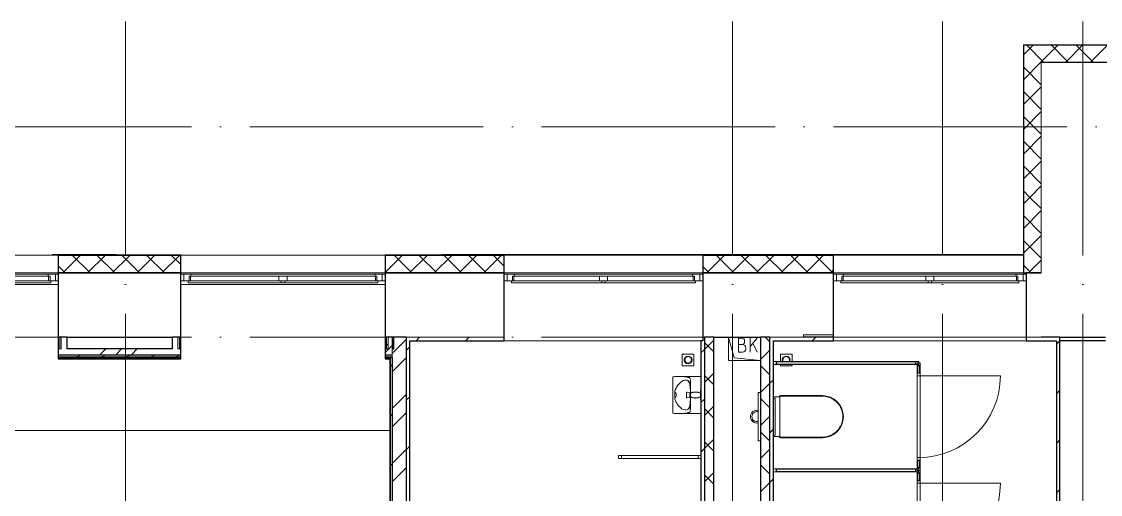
# Model space of a CAD drawing. Header units: millimetres. Extents: x -421858 to 614926, y -468665 to 141641.
# Drawn here: x 111587 to 120828, y -5183 to -1137 of the extents above; entities that cross this region are included whole.
import ezdxf

# ---------------------------------------------------------------- set-up
doc = ezdxf.new("R2010")
doc.units = ezdxf.units.MM
doc.linetypes.add('ADSK_Линия сетки', pattern=[25, 20, -2.5, 0, -2.5])
for name, color, linetype, lineweight in [('_ Окна', 7, 'Continuous', 9), ('Витраж', 7, 'Continuous', 9), ('Двери', 252, 'Continuous', 9), ('Ограждение', 252, 'Continuous', 9), ('Окна', 252, 'Continuous', 9), ('Оси', 252, 'Continuous', 9), ('Перекрытие', 252, 'Continuous', 18), ('Сантехника', 252, 'Continuous', 9), ('Стены внутренние', 7, 'Continuous', 18), ('Стены наружные', 7, 'Continuous', 18), ('Стены разрез', 252, 'Continuous', 30), ('Стены штриховка', 252, 'Continuous', 9)]:
    doc.layers.add(name, color=color, linetype=linetype, lineweight=lineweight)

# ---------------------------------------------------------------- blocks, each defined once
blk = doc.blocks.new('2 этаж')
at = {"color": 251, "lineweight": 18, "true_color": 0x636466}
for p, q in [((117641, -3837.3), (117689.1, -4014.4)), ((117641, -4037.3), (117641, -3837.3)), ((117756.3, -3845.9), (117726.3, -3845.9)), ((117726.3, -3845.9), (117726.3, -3965.9)), ((117779.6, -3879.2), (117779.6, -3869.2)), ((117886.3, -3845.9), (117826.3, -3917.4)), ((117826.3, -3965.9), (117826.3, -3845.9)), ((117759.6, -3899.2), (117726.3, -3899.2)), ((117726.3, -3965.9), (117762.9, -3965.9)), ((117789.6, -3939.2), (117789.6, -3929.2)), ((117886.3, -3965.9), (117850.3, -3888.8)), ((117916, -4037.3), (117641, -4037.3)), ((117689.1, -4014.4), (117916, -4037.3))]:
    blk.add_line(p, q, dxfattribs=at)
for centre, radius, start, end in [((117756.3, -3869.2), 23.3, 0, 90), ((117759.6, -3879.2), 20, 270, 0), ((117759.6, -3929.2), 30, 0, 90), ((117762.9, -3939.2), 26.7, 270, 0)]:
    blk.add_arc(centre, radius, start, end, dxfattribs=at)
at = {"layer": '_ Окна', "color": 251, "lineweight": 18, "true_color": 0x636466}
for p, q in [((111816.6, -3297.3), (111812, -3314.3)), ((111876, -3297.3), (111816.6, -3297.3)), ((111818, -3314.3), (111830, -3314.3)), ((111830, -3314.3), (111830, -3355.3)), ((111876, -3355.3), (111876, -3297.3)), ((113035.5, -3297.3), (112976, -3297.3)), ((112976, -3297.3), (112976, -3355.3)), ((113022, -3355.3), (113022, -3314.3)), ((113022, -3314.3), (113034, -3314.3)), ((113040, -3314.3), (113035.5, -3297.3)), ((114616.6, -3297.3), (114612, -3314.3)), ((114676, -3297.3), (114616.6, -3297.3)), ((114618, -3314.3), (114630, -3314.3)), ((114630, -3314.3), (114630, -3355.3)), ((114676, -3355.3), (114676, -3297.3)), ((115805.5, -3297.3), (115746, -3297.3)), ((115746, -3297.3), (115746, -3355.3)), ((115792, -3355.3), (115792, -3314.3)), ((115792, -3314.3), (115804, -3314.3)), ((115810, -3314.3), (115805.5, -3297.3)), ((117336.6, -3297.3), (117332, -3314.3)), ((117396, -3297.3), (117336.6, -3297.3)), ((117338, -3314.3), (117350, -3314.3)), ((117350, -3314.3), (117350, -3355.3)), ((117396, -3355.3), (117396, -3297.3)), ((118625.5, -3297.3), (118566, -3297.3)), ((118566, -3297.3), (118566, -3355.3)), ((118612, -3355.3), (118612, -3314.3)), ((118612, -3314.3), (118624, -3314.3)), ((118630, -3314.3), (118625.5, -3297.3)), ((120106.6, -3297.3), (120102, -3314.3)), ((120166, -3297.3), (120106.6, -3297.3)), ((120108, -3314.3), (120120, -3314.3)), ((120120, -3314.3), (120120, -3355.3)), ((120166, -3355.3), (120166, -3297.3)), ((111838, -3355.3), (111876, -3355.3)), ((112976, -3355.3), (113014, -3355.3)), ((114638, -3355.3), (114676, -3355.3)), ((115746, -3355.3), (115784, -3355.3)), ((117358, -3355.3), (117396, -3355.3)), ((118566, -3355.3), (118604, -3355.3)), ((120128, -3355.3), (120166, -3355.3))]:
    blk.add_line(p, q, dxfattribs=at)
at = {"layer": '_ Окна', "color": 251, "true_color": 0x636466}
for p, q in [((111901, -3297.3), (111876, -3297.3)), ((111876, -3297.3), (111876, -3355.3)), ((112976, -3297.3), (112951, -3297.3)), ((112976, -3355.3), (112976, -3297.3)), ((114701, -3297.3), (114676, -3297.3)), ((114676, -3297.3), (114676, -3355.3)), ((115746, -3297.3), (115721, -3297.3)), ((115746, -3355.3), (115746, -3297.3)), ((117421, -3297.3), (117396, -3297.3)), ((117396, -3297.3), (117396, -3355.3)), ((118566, -3297.3), (118541, -3297.3)), ((118566, -3355.3), (118566, -3297.3)), ((120191, -3297.3), (120166, -3297.3)), ((120166, -3297.3), (120166, -3355.3)), ((111876, -3355.3), (111901, -3355.3)), ((112951, -3355.3), (112976, -3355.3)), ((114676, -3355.3), (114701, -3355.3)), ((115721, -3355.3), (115746, -3355.3)), ((117396, -3355.3), (117421, -3355.3)), ((118541, -3355.3), (118566, -3355.3)), ((120166, -3355.3), (120191, -3355.3))]:
    blk.add_line(p, q, dxfattribs=at)
at = {"layer": 'Витраж', "color": 251, "lineweight": 18, "true_color": 0x636466, "extrusion": (0, 0, -1)}
for p, q in [((118051, -4044.8), (118026, -4044.8)), ((118026, -4044.8), (118026, -4069.8)), ((118051, -4069.8), (118051, -4044.8)), ((119283.5, -4057.3), (119258.5, -4057.3)), ((119258.5, -4057.3), (119258.5, -4082.3)), ((119283.5, -4082.3), (119283.5, -4057.3)), ((118026, -4069.8), (118051, -4069.8)), ((119258.5, -4082.3), (119283.5, -4082.3)), ((119283.5, -4142.3), (119258.5, -4142.3)), ((119258.5, -4142.3), (119258.5, -4167.3)), ((119283.5, -4167.3), (119283.5, -4142.3)), ((119258.5, -4167.3), (119283.5, -4167.3)), ((119283.5, -4867.3), (119258.5, -4867.3)), ((119258.5, -4867.3), (119258.5, -4892.3)), ((119258.5, -4892.3), (119283.5, -4892.3)), ((119283.5, -4892.3), (119283.5, -4867.3)), ((119271, -4964.8), (119246, -4964.8)), ((119246, -4964.8), (119246, -4989.8)), ((119246, -4989.8), (119271, -4989.8)), ((119283.5, -4977.3), (119258.5, -4977.3)), ((119258.5, -4977.3), (119258.5, -5002.3)), ((119271, -4989.8), (119271, -4964.8)), ((119283.5, -5002.3), (119283.5, -4977.3)), ((119258.5, -5002.3), (119283.5, -5002.3)), ((119283.5, -5062.3), (119258.5, -5062.3)), ((119258.5, -5062.3), (119258.5, -5087.3)), ((119283.5, -5087.3), (119283.5, -5062.3)), ((119258.5, -5087.3), (119283.5, -5087.3))]:
    blk.add_line(p, q, dxfattribs=at)
at = {"layer": 'Витраж', "color": 251, "true_color": 0x636466}
for p, q in [((118051, -4044.8), (119246, -4044.8)), ((118051, -4069.8), (119246, -4069.8)), ((119258.5, -4082.3), (119258.5, -4142.3)), ((119283.5, -4082.3), (119283.5, -4142.3)), ((119258.5, -4167.3), (119258.5, -4867.3)), ((119283.5, -4167.3), (119283.5, -4867.3)), ((116726, -4874.8), (116726, -4849.8)), ((116726, -4849.8), (117381, -4849.8)), ((117381, -4874.8), (116726, -4874.8)), ((117381, -4849.8), (117381, -4874.8)), ((117406, -4849.8), (117381, -4849.8)), ((117381, -4849.8), (117381, -4874.8)), ((117381, -4874.8), (117406, -4874.8)), ((119258.5, -4892.3), (119258.5, -4952.3)), ((119283.5, -4892.3), (119283.5, -4952.3)), ((119246, -4964.8), (118051, -4964.8)), ((119246, -4989.8), (118051, -4989.8)), ((119258.5, -5002.3), (119258.5, -5062.3)), ((119283.5, -5002.3), (119283.5, -5062.3)), ((119258.5, -5087.3), (119258.5, -5787.3)), ((119283.5, -5087.3), (119283.5, -5787.3))]:
    blk.add_line(p, q, dxfattribs=at)
at = {"layer": 'Витраж', "color": 251, "lineweight": 18, "true_color": 0x636466}
for p, q in [((119271, -4044.8), (119246, -4044.8)), ((119246, -4044.8), (119246, -4069.8)), ((119271, -4069.8), (119271, -4044.8)), ((119246, -4069.8), (119271, -4069.8)), ((118051, -4964.8), (118026, -4964.8)), ((118026, -4964.8), (118026, -4989.8)), ((118026, -4989.8), (118051, -4989.8)), ((118051, -4989.8), (118051, -4964.8)), ((119283.5, -4952.3), (119258.5, -4952.3)), ((119258.5, -4952.3), (119258.5, -4977.3)), ((119258.5, -4977.3), (119283.5, -4977.3)), ((119283.5, -4977.3), (119283.5, -4952.3))]:
    blk.add_line(p, q, dxfattribs=at)
at = {"layer": 'Витраж', "color": 251, "true_color": 0x636466, "extrusion": (0, 0, -1)}
for p, q in [((116701, -4849.8), (116701, -4874.8)), ((116726, -4849.8), (116701, -4849.8)), ((116701, -4874.8), (116726, -4874.8)), ((116726, -4874.8), (116726, -4849.8))]:
    blk.add_line(p, q, dxfattribs=at)
at = {"layer": 'Двери', "color": 251, "true_color": 0x636466}
for p, q in [((119283.5, -4167.3), (119971, -4167.3)), ((119283.5, -5087.3), (119971, -5087.3))]:
    blk.add_line(p, q, dxfattribs=at)
for centre in [(119271, -4167.3), (119271, -5087.3)]:
    blk.add_arc(centre, 700, 270, 0, dxfattribs=at)
at = {"layer": 'Ограждение', "color": 251, "true_color": 0x636466}
for p, q in [((111901, -3387.3), (110151, -3387.3)), ((114701, -3387.3), (112951, -3387.3)), ((114741, -4637.3), (107041, -4637.3))]:
    blk.add_line(p, q, dxfattribs=at)
at = {"layer": 'Окна', "color": 251, "true_color": 0x636466}
for p, q in [((111816.6, -3297.3), (110235.5, -3297.3)), ((111061, -3314.3), (111818, -3314.3)), ((111818, -3314.3), (111818, -3355.3)), ((113034, -3314.3), (113791, -3314.3)), ((113034, -3355.3), (113034, -3314.3)), ((114616.6, -3297.3), (113035.5, -3297.3)), ((113791, -3314.3), (113861, -3314.3)), ((113791, -3314.3), (113791, -3355.3)), ((113861, -3314.3), (114618, -3314.3)), ((113861, -3355.3), (113861, -3314.3)), ((114618, -3314.3), (114618, -3355.3)), ((115804, -3314.3), (116536, -3314.3)), ((115804, -3355.3), (115804, -3314.3)), ((117336.6, -3297.3), (115805.5, -3297.3)), ((116536, -3314.3), (116606, -3314.3)), ((116536, -3314.3), (116536, -3355.3)), ((116606, -3314.3), (117338, -3314.3)), ((116606, -3355.3), (116606, -3314.3)), ((117338, -3314.3), (117338, -3355.3)), ((118624, -3314.3), (119331, -3314.3)), ((118624, -3355.3), (118624, -3314.3)), ((120106.6, -3297.3), (118625.5, -3297.3)), ((119331, -3314.3), (119401, -3314.3)), ((119331, -3314.3), (119331, -3355.3)), ((119401, -3314.3), (120108, -3314.3)), ((119401, -3355.3), (119401, -3314.3)), ((120108, -3314.3), (120108, -3355.3)), ((111041, -3355.3), (111838, -3355.3)), ((111838, -3372.3), (111041, -3372.3)), ((111838, -3355.3), (111838, -3372.3)), ((113014, -3355.3), (113811, -3355.3)), ((113014, -3372.3), (113014, -3355.3)), ((113811, -3372.3), (113014, -3372.3)), ((113811, -3355.3), (113841, -3355.3)), ((113811, -3355.3), (113811, -3372.3)), ((113841, -3372.3), (113811, -3372.3)), ((113841, -3355.3), (114638, -3355.3)), ((113841, -3372.3), (113841, -3355.3)), ((114638, -3372.3), (113841, -3372.3)), ((114638, -3355.3), (114638, -3372.3)), ((115784, -3355.3), (116556, -3355.3)), ((115784, -3372.3), (115784, -3355.3)), ((116556, -3372.3), (115784, -3372.3)), ((116556, -3355.3), (116586, -3355.3)), ((116556, -3355.3), (116556, -3372.3)), ((116586, -3372.3), (116556, -3372.3)), ((116586, -3355.3), (117358, -3355.3)), ((116586, -3372.3), (116586, -3355.3)), ((117358, -3372.3), (116586, -3372.3)), ((117358, -3355.3), (117358, -3372.3)), ((118604, -3355.3), (119351, -3355.3)), ((118604, -3372.3), (118604, -3355.3)), ((119351, -3372.3), (118604, -3372.3)), ((119351, -3355.3), (119381, -3355.3)), ((119351, -3355.3), (119351, -3372.3)), ((119381, -3372.3), (119351, -3372.3)), ((119381, -3355.3), (120128, -3355.3)), ((119381, -3372.3), (119381, -3355.3)), ((120128, -3372.3), (119381, -3372.3)), ((120128, -3355.3), (120128, -3372.3))]:
    blk.add_line(p, q, dxfattribs=at)
at = {"layer": 'Оси', "color": 251, "linetype": 'ADSK_Линия сетки', "ltscale": 100, "true_color": 0x636466}
for p, q in [((112476, -1137.3), (112476, -32263.4)), ((117676, -1137.3), (117676, -32263.4)), ((119476, -1137.3), (119476, -32263.4)), ((120676, -1137.3), (120676, -32263.4)), ((170543.3, -2037.3), (93565.9, -2037.3)), ((170543.3, -3837.3), (93565.9, -3837.3))]:
    blk.add_line(p, q, dxfattribs=at)
at = {"layer": 'Перекрытие', "color": 251, "ltscale": 100, "true_color": 0x636466}
for p, q in [((117641, -4037.3), (117641, -3837.3)), ((117916, -4037.3), (117641, -4037.3))]:
    blk.add_line(p, q, dxfattribs=at)
at = {"layer": 'Сантехника', "color": 251, "true_color": 0x636466}
for p, q in [((117246, -3982.3), (117246, -4082.3)), ((117346, -3982.3), (117246, -3982.3)), ((117346, -4082.3), (117346, -3982.3)), ((118186, -3982.3), (118086, -3982.3)), ((118086, -3982.3), (118086, -4044.8)), ((118186, -4044.8), (118186, -3982.3)), ((117246, -4082.3), (117346, -4082.3)), ((118086, -4069.8), (118086, -4082.3)), ((118086, -4082.3), (118186, -4082.3)), ((118186, -4082.3), (118186, -4069.8)), ((117166, -4487.8), (117166, -4176.7)), ((117406, -4172.8), (117208.9, -4172.8)), ((117315.8, -4222.3), (117315.8, -4323.6)), ((117180.8, -4332.3), (117180.8, -4308.7)), ((117180.8, -4355.8), (117180.8, -4332.3)), ((117311, -4312.3), (117287.3, -4308.1)), ((117311, -4332.3), (117311, -4312.3)), ((117316, -4322.3), (117311, -4322.3)), ((117311, -4352.3), (117311, -4332.3)), ((117311, -4342.3), (117316, -4342.3)), ((117315.6, -4308.4), (117315.6, -4323.6)), ((117315.6, -4340.9), (117315.6, -4356.1)), ((117315.8, -4340.9), (117315.8, -4442.3)), ((117316, -4317.3), (117316, -4332.3)), ((117316, -4332.3), (117316, -4347.3)), ((118446, -4337.3), (118086, -4337.3)), ((118446, -4342.3), (118086, -4342.3)), ((117287.3, -4356.4), (117311, -4352.3)), ((118076, -4347.3), (118026, -4347.3)), ((118026, -4359), (118041, -4359)), ((118041, -4359), (118041, -4675.5)), ((118081, -4347.3), (118081, -4687.3)), ((117208.9, -4491.7), (117406, -4491.7)), ((118041, -4675.5), (118026, -4675.5)), ((118026, -4687.3), (118076, -4687.3)), ((118086, -4692.3), (118446, -4692.3)), ((118086, -4697.3), (118446, -4697.3))]:
    blk.add_line(p, q, dxfattribs=at)
at = {"layer": 'Сантехника', "color": 251, "lineweight": 9, "true_color": 0x636466}
for p, q in [((117916, -4310.5), (117896, -4310.5)), ((117896, -4310.5), (117896, -4335.5)), ((117896, -4699), (117896, -4335.5)), ((117896, -4699), (117896, -4724)), ((117896, -4724), (117916, -4724))]:
    blk.add_line(p, q, dxfattribs=at)
at = {"layer": 'Сантехника', "color": 251, "true_color": 0x636466, "flags": 128}
for points in [[(117307.4, -4215.4), (117302.2, -4212.6), (117296.8, -4210.1), (117291.3, -4207.7), (117287.3, -4206.2)], [(117281.5, -4313), (117281.5, -4312.8), (117281.5, -4312.6), (117281.5, -4312.4), (117281.5, -4312.2), (117281.6, -4312), (117281.6, -4311.8), (117281.7, -4311.6), (117281.7, -4311.4), (117281.8, -4311.2), (117281.9, -4311.1), (117281.9, -4310.9), (117282, -4310.7), (117282.1, -4310.5), (117282.2, -4310.3), (117282.3, -4310.2), (117282.5, -4310), (117282.6, -4309.9), (117282.7, -4309.7), (117282.8, -4309.6), (117283, -4309.4), (117283.1, -4309.3), (117283.3, -4309.1), (117283.4, -4309), (117283.6, -4308.9), (117283.8, -4308.8), (117283.9, -4308.7), (117284.1, -4308.6), (117284.3, -4308.5), (117284.5, -4308.4), (117284.7, -4308.3), (117284.8, -4308.3), (117285, -4308.2), (117285.2, -4308.2), (117285.4, -4308.1), (117285.6, -4308.1), (117285.8, -4308), (117286, -4308), (117286.2, -4308), (117286.4, -4308), (117286.6, -4308), (117286.8, -4308), (117287, -4308), (117287.2, -4308.1), (117287.3, -4308.1)], [(117281.5, -4332.3), (117281.5, -4331.5), (117281.5, -4330.7), (117281.5, -4329.9), (117281.5, -4329.2), (117281.5, -4328.4), (117281.5, -4327.7), (117281.5, -4326.9), (117281.5, -4326.2), (117281.5, -4325.5), (117281.5, -4324.8), (117281.5, -4324.1), (117281.5, -4323.4), (117281.5, -4322.7), (117281.5, -4322), (117281.5, -4321.4), (117281.5, -4320.8), (117281.5, -4320.1), (117281.5, -4319.6), (117281.5, -4319), (117281.5, -4318.4), (117281.5, -4317.9), (117281.5, -4317.4), (117281.5, -4316.9), (117281.5, -4316.5), (117281.5, -4316.1), (117281.5, -4315.7), (117281.5, -4315.3), (117281.5, -4314.9), (117281.5, -4314.6), (117281.5, -4314.3), (117281.5, -4314), (117281.5, -4313.8), (117281.5, -4313.6), (117281.5, -4313.4), (117281.5, -4313.3), (117281.5, -4313.2), (117281.5, -4313.1), (117281.5, -4313), (117281.5, -4313)], [(117281.5, -4313), (117281.5, -4313), (117281.5, -4313.1), (117281.5, -4313.1), (117281.5, -4313.2), (117281.5, -4313.4), (117281.5, -4313.6), (117281.5, -4313.8), (117281.5, -4314), (117281.5, -4314.2), (117281.5, -4314.5), (117281.5, -4314.8), (117281.5, -4315.2), (117281.5, -4315.5), (117281.5, -4315.9), (117281.5, -4316.4), (117281.5, -4316.8), (117281.5, -4317.3), (117281.5, -4317.8), (117281.5, -4318.3), (117281.5, -4318.8), (117281.5, -4319.4), (117281.5, -4320), (117281.5, -4320.6), (117281.5, -4321.2), (117281.5, -4321.9), (117281.5, -4322.5), (117281.5, -4323.2), (117281.5, -4323.9), (117281.5, -4324.6), (117281.5, -4325.3), (117281.5, -4326), (117281.5, -4326.7), (117281.5, -4327.5), (117281.5, -4328.2), (117281.5, -4329), (117281.5, -4329.7), (117281.5, -4330.5), (117281.5, -4331.3), (117281.5, -4332), (117281.5, -4332.3)], [(117281.5, -4332.3), (117281.5, -4333), (117281.5, -4333.8), (117281.5, -4334.6), (117281.5, -4335.3), (117281.5, -4336.1), (117281.5, -4336.8), (117281.5, -4337.6), (117281.5, -4338.3), (117281.5, -4339), (117281.5, -4339.7), (117281.5, -4340.5), (117281.5, -4341.1), (117281.5, -4341.8), (117281.5, -4342.5), (117281.5, -4343.1), (117281.5, -4343.7), (117281.5, -4344.4), (117281.5, -4344.9), (117281.5, -4345.5), (117281.5, -4346.1), (117281.5, -4346.6), (117281.5, -4347.1), (117281.5, -4347.6), (117281.5, -4348), (117281.5, -4348.5), (117281.5, -4348.9), (117281.5, -4349.2), (117281.5, -4349.6), (117281.5, -4349.9), (117281.5, -4350.2), (117281.5, -4350.5), (117281.5, -4350.7), (117281.5, -4350.9), (117281.5, -4351.1), (117281.5, -4351.2), (117281.5, -4351.3), (117281.5, -4351.4), (117281.5, -4351.5), (117281.5, -4351.5)], [(117281.5, -4351.5), (117281.5, -4351.5), (117281.5, -4351.4), (117281.5, -4351.4), (117281.5, -4351.3), (117281.5, -4351.1), (117281.5, -4351), (117281.5, -4350.8), (117281.5, -4350.5), (117281.5, -4350.3), (117281.5, -4350), (117281.5, -4349.7), (117281.5, -4349.3), (117281.5, -4349), (117281.5, -4348.6), (117281.5, -4348.1), (117281.5, -4347.7), (117281.5, -4347.2), (117281.5, -4346.7), (117281.5, -4346.2), (117281.5, -4345.7), (117281.5, -4345.1), (117281.5, -4344.5), (117281.5, -4343.9), (117281.5, -4343.3), (117281.5, -4342.7), (117281.5, -4342), (117281.5, -4341.3), (117281.5, -4340.6), (117281.5, -4339.9), (117281.5, -4339.2), (117281.5, -4338.5), (117281.5, -4337.8), (117281.5, -4337), (117281.5, -4336.3), (117281.5, -4335.5), (117281.5, -4334.8), (117281.5, -4334), (117281.5, -4333.2), (117281.5, -4332.5), (117281.5, -4332.3)], [(117316, -4317.3), (117319.2, -4315.6), (117322.5, -4314.1), (117325.8, -4312.7), (117329.2, -4311.5), (117332.6, -4310.4), (117336.1, -4309.4), (117339.6, -4308.6), (117343.1, -4307.9), (117346.7, -4307.4), (117350.3, -4307), (117353.8, -4306.7), (117357.4, -4306.6), (117361, -4306.6), (117364.6, -4306.8), (117368.2, -4307.1), (117371.8, -4307.6), (117375.3, -4308.2), (117378.9, -4308.9), (117382.4, -4309.8), (117385.8, -4310.8), (117389.2, -4312), (117392.6, -4313.3), (117395.9, -4314.7), (117399.1, -4316.3), (117401, -4317.3)], [(117401, -4297.3), (117401, -4297.1), (117401, -4296.9), (117401, -4296.7), (117401.1, -4296.5), (117401.1, -4296.3), (117401.1, -4296.1), (117401.2, -4295.9), (117401.3, -4295.7), (117401.3, -4295.5), (117401.4, -4295.3), (117401.5, -4295.1), (117401.6, -4294.9), (117401.7, -4294.8), (117401.8, -4294.6), (117401.9, -4294.4), (117402, -4294.3), (117402.1, -4294.1), (117402.2, -4294), (117402.4, -4293.8), (117402.5, -4293.7), (117402.7, -4293.5), (117402.8, -4293.4), (117403, -4293.3), (117403.1, -4293.2), (117403.3, -4293), (117403.5, -4292.9), (117403.6, -4292.8), (117403.8, -4292.8), (117404, -4292.7), (117404.2, -4292.6), (117404.4, -4292.5), (117404.6, -4292.5), (117404.8, -4292.4), (117405, -4292.4), (117405.2, -4292.3), (117405.4, -4292.3), (117405.6, -4292.3), (117405.8, -4292.3), (117406, -4292.3), (117406, -4292.3)], [(117401, -4317), (117401, -4316.1), (117401, -4314.9), (117401, -4313.7), (117401, -4312.5), (117401, -4311.4), (117401, -4310.2), (117401, -4309.2), (117401, -4308.1), (117401, -4307.1), (117401, -4306.2), (117401, -4305.3), (117401, -4304.4), (117401, -4303.6), (117401, -4302.8), (117401, -4302.1), (117401, -4301.4), (117401, -4300.7), (117401, -4300.2), (117401, -4299.6), (117401, -4299.2), (117401, -4298.7), (117401, -4298.3), (117401, -4298), (117401, -4297.8), (117401, -4297.6), (117401, -4297.4), (117401, -4297.3), (117401, -4297.3)], [(117401, -4297.3), (117401, -4297.3), (117401, -4297.4), (117401, -4297.5), (117401, -4297.7), (117401, -4298), (117401, -4298.3), (117401, -4298.6), (117401, -4299), (117401, -4299.5), (117401, -4300), (117401, -4300.6), (117401, -4301.2), (117401, -4301.9), (117401, -4302.6), (117401, -4303.4), (117401, -4304.2), (117401, -4305), (117401, -4305.9), (117401, -4306.9), (117401, -4307.9), (117401, -4308.9), (117401, -4310), (117401, -4311), (117401, -4312.2), (117401, -4313.3), (117401, -4314.5), (117401, -4315.8), (117401, -4317), (117401, -4318.3), (117401, -4319.6), (117401, -4320.9), (117401, -4322.2), (117401, -4323.6), (117401, -4324.9), (117401, -4326.3), (117401, -4327.7), (117401, -4329.1), (117401, -4330.5), (117401, -4331.9), (117401, -4332.3)], [(117401, -4332.3), (117401, -4333.7), (117401, -4335.1), (117401, -4336.4), (117401, -4337.8), (117401, -4339.2), (117401, -4340.6), (117401, -4341.9), (117401, -4343.3), (117401, -4344.6), (117401, -4345.9), (117401, -4347.2), (117401, -4348.4), (117401, -4349.6), (117401, -4350.8), (117401, -4352), (117401, -4353.2), (117401, -4354.3), (117401, -4355.3), (117401, -4356.4), (117401, -4357.4), (117401, -4358.3), (117401, -4359.2), (117401, -4360.1), (117401, -4360.9), (117401, -4361.7), (117401, -4362.4), (117401, -4363.1), (117401, -4363.8), (117401, -4364.3), (117401, -4364.9), (117401, -4365.4), (117401, -4365.8), (117401, -4366.2), (117401, -4366.5), (117401, -4366.7), (117401, -4367), (117401, -4367.1), (117401, -4367.2), (117401, -4367.3)], [(118086, -4342.3), (118085.8, -4342.3), (118085.6, -4342.3), (118085.4, -4342.3), (118085.2, -4342.3), (118085, -4342.4), (118084.8, -4342.4), (118084.6, -4342.4), (118084.4, -4342.5), (118084.2, -4342.6), (118084.1, -4342.6), (118083.9, -4342.7), (118083.7, -4342.8), (118083.5, -4342.9), (118083.4, -4343), (118083.2, -4343.1), (118083, -4343.2), (118082.9, -4343.4), (118082.7, -4343.5), (118082.6, -4343.6), (118082.4, -4343.8), (118082.3, -4343.9), (118082.2, -4344.1), (118082, -4344.2), (118081.9, -4344.4), (118081.8, -4344.6), (118081.7, -4344.7), (118081.6, -4344.9), (118081.5, -4345.1), (118081.4, -4345.3), (118081.3, -4345.4), (118081.3, -4345.6), (118081.2, -4345.8), (118081.2, -4346), (118081.1, -4346.2), (118081.1, -4346.4), (118081, -4346.6), (118081, -4346.8), (118081, -4347), (118081, -4347.2), (118081, -4347.3)], [(118446, -4692.3), (118453, -4692.1), (118460, -4691.7), (118467, -4691), (118473.9, -4690), (118480.8, -4688.8), (118487.6, -4687.2), (118494.4, -4685.4), (118501.1, -4683.4), (118507.7, -4681), (118514.2, -4678.4), (118520.5, -4675.6), (118526.8, -4672.5), (118533, -4669.1), (118539, -4665.5), (118544.8, -4661.7), (118550.5, -4657.6), (118556, -4653.3), (118561.4, -4648.8), (118566.6, -4644.1), (118571.5, -4639.2), (118576.3, -4634.1), (118580.9, -4628.8), (118585.2, -4623.3), (118589.4, -4617.6), (118593.3, -4611.8), (118596.9, -4605.8), (118600.3, -4599.7), (118603.5, -4593.5), (118606.4, -4587.1), (118609.1, -4580.7), (118611.5, -4574.1), (118613.7, -4567.4), (118615.5, -4560.7), (118617.1, -4553.9), (118618.5, -4547), (118619.5, -4540.1), (118620.3, -4533.1), (118620.8, -4526.1), (118621, -4519.1), (118620.9, -4512.1), (118620.6, -4505.2), (118620, -4498.2), (118619.1, -4491.2), (118617.9, -4484.3), (118616.4, -4477.5), (118614.7, -4470.7), (118612.7, -4464), (118610.4, -4457.4), (118607.9, -4450.8), (118605.1, -4444.4), (118602.1, -4438.1), (118598.8, -4431.9), (118595.3, -4425.9), (118591.5, -4420), (118587.5, -4414.3), (118583.3, -4408.7), (118578.8, -4403.3), (118574.1, -4398.1), (118569.3, -4393), (118564.2, -4388.2), (118559, -4383.6), (118553.5, -4379.2), (118547.9, -4375), (118542.1, -4371), (118536.2, -4367.3), (118530.2, -4363.8), (118523.9, -4360.6), (118517.6, -4357.6), (118511.2, -4354.8), (118504.6, -4352.4), (118498, -4350.2), (118491.3, -4348.2), (118484.5, -4346.5), (118477.6, -4345.1), (118470.7, -4344), (118463.8, -4343.2), (118456.8, -4342.6), (118449.8, -4342.3), (118446, -4342.3)], [(117287.3, -4356.4), (117287.1, -4356.5), (117286.9, -4356.5), (117286.7, -4356.5), (117286.5, -4356.5), (117286.3, -4356.5), (117286.1, -4356.5), (117285.9, -4356.5), (117285.7, -4356.5), (117285.5, -4356.4), (117285.3, -4356.4), (117285.2, -4356.3), (117285, -4356.3), (117284.8, -4356.2), (117284.6, -4356.1), (117284.4, -4356.1), (117284.2, -4356), (117284, -4355.9), (117283.9, -4355.8), (117283.7, -4355.7), (117283.5, -4355.6), (117283.4, -4355.4), (117283.2, -4355.3), (117283.1, -4355.2), (117282.9, -4355), (117282.8, -4354.9), (117282.7, -4354.7), (117282.5, -4354.6), (117282.4, -4354.4), (117282.3, -4354.3), (117282.2, -4354.1), (117282.1, -4353.9), (117282, -4353.7), (117281.9, -4353.6), (117281.8, -4353.4), (117281.8, -4353.2), (117281.7, -4353), (117281.6, -4352.8), (117281.6, -4352.6), (117281.5, -4352.4), (117281.5, -4352.2), (117281.5, -4352), (117281.5, -4351.8), (117281.5, -4351.6), (117281.5, -4351.5)], [(117401, -4347.3), (117397.8, -4348.9), (117394.5, -4350.4), (117391.2, -4351.8), (117387.8, -4353), (117384.4, -4354.1), (117380.9, -4355.1), (117377.4, -4355.9), (117373.9, -4356.6), (117370.3, -4357.1), (117366.8, -4357.5), (117363.2, -4357.8), (117359.6, -4357.9), (117356, -4357.9), (117352.4, -4357.7), (117348.8, -4357.4), (117345.2, -4356.9), (117341.7, -4356.3), (117338.1, -4355.6), (117334.7, -4354.7), (117331.2, -4353.7), (117327.8, -4352.5), (117324.4, -4351.2), (117321.1, -4349.8), (117317.9, -4348.2), (117316, -4347.3)], [(117401, -4367.3), (117401, -4367.2), (117401, -4367.1), (117401, -4367), (117401, -4366.8), (117401, -4366.6), (117401, -4366.3), (117401, -4365.9), (117401, -4365.5), (117401, -4365), (117401, -4364.5), (117401, -4363.9), (117401, -4363.3), (117401, -4362.6), (117401, -4361.9), (117401, -4361.1), (117401, -4360.3), (117401, -4359.5), (117401, -4358.6), (117401, -4357.6), (117401, -4356.6), (117401, -4355.6), (117401, -4354.6), (117401, -4353.5), (117401, -4352.3), (117401, -4351.2), (117401, -4350), (117401, -4348.7), (117401, -4347.5)], [(117406, -4372.3), (117405.8, -4372.2), (117405.6, -4372.2), (117405.4, -4372.2), (117405.2, -4372.2), (117405, -4372.2), (117404.8, -4372.1), (117404.6, -4372.1), (117404.4, -4372), (117404.2, -4371.9), (117404.1, -4371.9), (117403.9, -4371.8), (117403.7, -4371.7), (117403.5, -4371.6), (117403.4, -4371.5), (117403.2, -4371.4), (117403, -4371.3), (117402.9, -4371.1), (117402.7, -4371), (117402.6, -4370.9), (117402.4, -4370.7), (117402.3, -4370.6), (117402.2, -4370.4), (117402, -4370.3), (117401.9, -4370.1), (117401.8, -4370), (117401.7, -4369.8), (117401.6, -4369.6), (117401.5, -4369.4), (117401.4, -4369.2), (117401.3, -4369.1), (117401.3, -4368.9), (117401.2, -4368.7), (117401.2, -4368.5), (117401.1, -4368.3), (117401.1, -4368.1), (117401, -4367.9), (117401, -4367.7), (117401, -4367.5), (117401, -4367.3), (117401, -4367.3)], [(117287.3, -4458.3), (117292.9, -4456.2), (117298.4, -4453.7), (117303.7, -4451.1), (117308.8, -4448.3)], [(118081, -4687.3), (118081, -4687.5), (118081, -4687.7), (118081, -4687.9), (118081.1, -4688), (118081.1, -4688.2), (118081.1, -4688.4), (118081.2, -4688.6), (118081.3, -4688.8), (118081.3, -4689), (118081.4, -4689.2), (118081.5, -4689.4), (118081.6, -4689.6), (118081.7, -4689.7), (118081.8, -4689.9), (118081.9, -4690.1), (118082, -4690.2), (118082.1, -4690.4), (118082.2, -4690.6), (118082.4, -4690.7), (118082.5, -4690.8), (118082.7, -4691), (118082.8, -4691.1), (118083, -4691.2), (118083.1, -4691.3), (118083.3, -4691.5), (118083.5, -4691.6), (118083.6, -4691.7), (118083.8, -4691.8), (118084, -4691.8), (118084.2, -4691.9), (118084.4, -4692), (118084.6, -4692), (118084.8, -4692.1), (118085, -4692.1), (118085.2, -4692.2), (118085.4, -4692.2), (118085.6, -4692.2), (118085.8, -4692.2), (118086, -4692.3), (118086, -4692.3)]]:
    blk.add_lwpolyline(points, dxfattribs=at)
at = {"layer": 'Сантехника', "color": 251, "lineweight": 9, "true_color": 0x636466, "flags": 128}
for points in [[(117894.9, -4474.6), (117893.8, -4474.6), (117892.7, -4474.6), (117891.7, -4474.6), (117890.8, -4474.6), (117889.9, -4474.6), (117889.1, -4474.6), (117888.3, -4474.6), (117887.6, -4474.6), (117887, -4474.6), (117886.4, -4474.6), (117886, -4474.6), (117885.6, -4474.6), (117885.2, -4474.6), (117884.9, -4474.6), (117884.7, -4474.6), (117884.6, -4474.6), (117884.6, -4474.6), (117884.6, -4474.6)], [(117884.6, -4560), (117884.6, -4560), (117884.7, -4560), (117884.9, -4560), (117885.1, -4560), (117885.5, -4560), (117885.8, -4560), (117886.3, -4560), (117886.8, -4560), (117887.4, -4560), (117888.1, -4560), (117888.8, -4560), (117889.6, -4560), (117890.5, -4560), (117891.4, -4560), (117892.4, -4560), (117893.5, -4560), (117894.6, -4560), (117895.7, -4560)]]:
    blk.add_lwpolyline(points, dxfattribs=at)
at = {"layer": 'Сантехника', "color": 251, "true_color": 0x636466}
for centre, radius, start, end in [((117296, -4032.3), 33.3, 0, 180), ((117296, -4032.3), 33.3, 180, 0), ((117296, -4032.3), 28.3, 0, 180), ((117296, -4032.3), 28.3, 180, 0), ((118136, -4032.3), 33.3, 0, 180), ((118136, -4032.3), 33.3, 180, 202.22575), ((118136, -4032.3), 28.3, 0, 180), ((118136, -4032.3), 28.3, 180, 206.34153), ((118136, -4032.3), 28.3, 333.65847, 0), ((118136, -4032.3), 33.3, 337.77425, 0), ((118086, -4347.3), 10, 90, 180), ((118086, -4347.3), 5, 90, 120), ((118086, -4347.3), 5, 90, 120), ((118086, -4347.3), 5, 105, 120), ((118446, -4517.3), 180, 270, 90), ((118446, -4517.3), 175, 89.09224, 90), ((118446, -4517.3), 175, 89.09224, 90), ((118086, -4347.3), 5, 150, 180), ((118086, -4347.3), 5, 150, 180), ((118086, -4347.3), 5, 150, 180), ((118086, -4687.3), 10, 180, 270), ((118086, -4687.3), 5, 180, 210), ((118086, -4687.3), 5, 180, 210), ((118086, -4687.3), 5, 180, 210), ((118086, -4687.3), 5, 240, 270), ((118086, -4687.3), 5, 240, 270), ((118086, -4687.3), 5, 240, 255), ((118446, -4517.3), 175, 270, 270.90776), ((118446, -4517.3), 175, 270, 270.90776)]:
    blk.add_arc(centre, radius, start, end, dxfattribs=at)
at = {"layer": 'Сантехника', "color": 251, "lineweight": 9, "true_color": 0x636466}
for radius, start, end in [(55, 77.97419, 180), (55, 180, 282.02581), (42.7, 120.41736, 180), (42.7, 180, 239.58264), (42.7, 105, 120), (42.7, 90, 99.13011), (42.7, 90, 92.08277), (42.7, 85.80244, 87.75826), (42.7, 240, 255), (42.7, 260.50138, 272.75716), (42.7, 267.46619, 270)]:
    blk.add_arc((117884.6, -4517.3), radius, start, end, dxfattribs=at)
at = {"layer": 'Сантехника', "color": 251, "true_color": 0x636466}
for major_axis, start_param, end_param in [((0, 25), 4.712389, 5.943447), ((0, -25), 0.339739, 1.570796)]:
    blk.add_ellipse((117173.7, -4332.3), major_axis=major_axis, ratio=0.859293, start_param=start_param, end_param=end_param, dxfattribs=at)
for points, knots in [([(117166, -4176.7), (117171.7, -4175.7), (117182.8, -4174), (117196.2, -4173.1), (117206.4, -4172.7), (117213.9, -4172.8), (117221.3, -4173), (117228.4, -4173.2), (117235.4, -4173.6), (117244.3, -4174), (117254.8, -4174.6), (117266.3, -4175.5), (117277.3, -4176.6), (117287.3, -4178), (117296.3, -4179.9), (117303.6, -4182.2), (117308.4, -4184.8), (117310.9, -4187), (117312.2, -4188.3), (117313, -4189.4), (117313.8, -4190.5), (117314.4, -4191.7), (117314.8, -4192.7), (117315.1, -4193.6), (117315.2, -4194.1), (117315.3, -4194.4), (117315.3, -4194.5)], [-1, -1, -1, -1, -0.9416667, -0.8833333, -0.8541667, -0.825, -0.7958333, -0.7666667, -0.7375, -0.7083333, -0.65, -0.5916667, -0.5333333, -0.4666667, -0.4, -0.3333333, -0.2666667, -0.2333333, -0.2166667, -0.2, -0.1833333, -0.1666667, -0.15, -0.1416667, -0.1375, -0.1333333, -0.1333333, -0.1333333, -0.1333333]), ([(117180.8, -4308.7), (117182, -4302.2), (117185.2, -4289.7), (117192.5, -4272), (117201.6, -4255.9), (117215.9, -4236.9), (117236.1, -4218.3), (117260.5, -4205.5), (117274.7, -4203.8), (117281, -4204.6)], [0, 0, 0, 0, 0.0526316, 0.1052632, 0.1578947, 0.2105263, 0.3157895, 0.4210526, 0.5263158, 0.5263158, 0.5263158, 0.5263158]), ([(117289.7, -4207.2), (117292.4, -4208.4), (117299.1, -4213.1), (117307.2, -4225.8), (117312.6, -4247.7), (117314.6, -4270.9), (117315.4, -4291.8), (117315.5, -4302.7), (117315.6, -4308.4)], [0.5789474, 0.5789474, 0.5789474, 0.5789474, 0.6315789, 0.7236842, 0.8157895, 0.9078947, 0.9539474, 1, 1, 1, 1]), ([(117316, -4203), (117316, -4203.1), (117316, -4203.4), (117316, -4204), (117316, -4205.1), (117316, -4206.7), (117315.9, -4208.9), (117315.9, -4212), (117315.9, -4216.3), (117315.8, -4220.2), (117315.8, -4222.3)], [-0.06666667, -0.06666667, -0.06666667, -0.06666667, -0.06458333, -0.0625, -0.05833333, -0.05, -0.04166667, -0.03333333, -0.01666667, 0, 0, 0, 0]), ([(117280.9, -4459.9), (117277.8, -4460.3), (117267.8, -4460.3), (117249.4, -4454.1), (117226.8, -4438.5), (117206.4, -4416.6), (117192.5, -4393.4), (117184.6, -4372.4), (117181.9, -4361.5), (117180.8, -4355.8)], [0.4736842, 0.4736842, 0.4736842, 0.4736842, 0.5263158, 0.6315789, 0.7236842, 0.8157895, 0.9078947, 0.9539474, 1, 1, 1, 1]), ([(117315.6, -4356.1), (117315.5, -4362.6), (117315.3, -4375), (117314.6, -4392.7), (117313.2, -4408.8), (117310.3, -4427.8), (117303.9, -4446.3), (117295.1, -4454.8), (117289.7, -4457.3)], [0, 0, 0, 0, 0.0526316, 0.1052632, 0.1578947, 0.2105263, 0.3157895, 0.4210526, 0.4210526, 0.4210526, 0.4210526]), ([(117315.3, -4470), (117315.3, -4470), (117315.3, -4470.2), (117315.1, -4470.7), (117314.9, -4471.6), (117314.5, -4472.5), (117314.1, -4473.4), (117313.6, -4474.3), (117312.9, -4475.2), (117312.2, -4476.2), (117310.9, -4477.5), (117308.4, -4479.7), (117303.6, -4482.3), (117296.3, -4484.6), (117287.3, -4486.5), (117276.8, -4487.9), (117264.7, -4489.2), (117251.3, -4490.1), (117236.5, -4490.9), (117223, -4491.5), (117211.8, -4491.7), (117200.3, -4491.7), (117185.2, -4490.8), (117172.5, -4489), (117166, -4487.8)], [-0.8666667, -0.8666667, -0.8666667, -0.8666667, -0.865625, -0.8625, -0.85, -0.8375, -0.825, -0.8125, -0.8, -0.7833333, -0.7666667, -0.7333333, -0.6666667, -0.6, -0.5333333, -0.4666667, -0.4, -0.3333333, -0.2666667, -0.2, -0.1666667, -0.1333333, -0.0666667, 0, 0, 0, 0]), ([(117315.8, -4442.3), (117315.8, -4445.3), (117315.9, -4449.6), (117315.9, -4454.5), (117316, -4457.8), (117316, -4460), (117316, -4461.2), (117316, -4461.5), (117316, -4461.6)], [-1, -1, -1, -1, -0.975, -0.9625, -0.95, -0.9375, -0.934375, -0.9328125, -0.9328125, -0.9328125, -0.9328125])]:
    blk.add_open_spline(points, degree=3, knots=knots, dxfattribs=at)
at = {"layer": 'Стены внутренние', "color": 251, "lineweight": 30, "true_color": 0x636466}
for p, q in [((120169, -1335.3), (121626, -1335.3)), ((120169, -1335.3), (120169, -3287.3)), ((121626, -1487.3), (120321, -1487.3)), ((112951, -3135.3), (111901, -3135.3)), ((111901, -3135.3), (111901, -3287.3)), ((112951, -3287.3), (112951, -3135.3)), ((115721, -3135.3), (114701, -3135.3)), ((114701, -3135.3), (114701, -3287.3)), ((115721, -3287.3), (115721, -3135.3)), ((118541, -3135.3), (117421, -3135.3)), ((117421, -3135.3), (117421, -3287.3)), ((118541, -3287.3), (118541, -3135.3)), ((112951, -3287.3), (111901, -3287.3)), ((111901, -3287.3), (111901, -3837.3)), ((111901, -3287.3), (112951, -3287.3)), ((112951, -3837.3), (112951, -3287.3)), ((115721, -3287.3), (114701, -3287.3)), ((114701, -3287.3), (114701, -3837.3)), ((114701, -3287.3), (115721, -3287.3)), ((115721, -3837.3), (115721, -3287.3)), ((118541, -3287.3), (117421, -3287.3)), ((117421, -3287.3), (117421, -3837.3)), ((117421, -3287.3), (118541, -3287.3)), ((118541, -3837.3), (118541, -3287.3)), ((120169, -3287.3), (120321, -3287.3)), ((120321, -3287.3), (120191, -3287.3)), ((120191, -3287.3), (120191, -3837.3)), ((111976, -3837.3), (112876, -3837.3)), ((117516, -3837.3), (117916, -3837.3)), ((120481, -3837.3), (120871, -3837.3)), ((120871, -3867.3), (120481, -3867.3))]:
    blk.add_line(p, q, dxfattribs=at)
at = {"layer": 'Стены внутренние', "color": 251, "linetype": 'Continuous', "lineweight": 9, "true_color": 0x636466}
for p, q in [((120171.4, -1335.3), (120171, -1336)), ((120171, -1419.8), (120253.5, -1337.3)), ((120343.3, -1487.3), (120193.3, -1337.3)), ((120315.7, -1487.3), (120465.7, -1337.3)), ((120555.4, -1487.3), (120405.4, -1337.3)), ((120527.8, -1487.3), (120677.8, -1337.3)), ((120767.5, -1487.3), (120617.5, -1337.3)), ((120739.9, -1487.3), (120889.9, -1337.3)), ((120171, -1631.9), (120315.7, -1487.3)), ((120321, -1677.1), (120171, -1527.1)), ((120171, -1844), (120321, -1694)), ((120321, -1889.2), (120171, -1739.2)), ((120171, -2056.2), (120321, -1906.2)), ((120321, -2101.4), (120171, -1951.4)), ((120171, -2268.3), (120321, -2118.3)), ((120321, -2313.5), (120171, -2163.5)), ((120170.4, -2353.1), (120169, -2355.4)), ((120171, -2480.4), (120321, -2330.4)), ((120321, -2525.6), (120171, -2375.6)), ((120228.3, -2635.3), (120321, -2542.6)), ((120218.5, -2635.3), (120171, -2587.8)), ((120171, -2692.6), (120228.3, -2635.3)), ((120321, -2737.8), (120218.5, -2635.3)), ((120171, -2760.7), (120169, -2757.2)), ((120171, -2904.7), (120321, -2754.7)), ((120321, -2949.9), (120171, -2799.9)), ((120171, -3116.8), (120321, -2966.8)), ((120321, -3162), (120171, -3012)), ((111939.6, -3287.3), (112089.6, -3137.3)), ((112173.1, -3287.3), (112023.1, -3137.3)), ((112151.7, -3287.3), (112301.7, -3137.3)), ((112385.2, -3287.3), (112235.2, -3137.3)), ((112327.8, -3135.3), (112326.6, -3137.3)), ((112363.8, -3287.3), (112513.8, -3137.3)), ((112410.8, -3137.3), (112409.7, -3135.3)), ((112597.3, -3287.3), (112447.3, -3137.3)), ((112576, -3287.3), (112726, -3137.3)), ((112809.5, -3287.3), (112659.5, -3137.3)), ((112788.1, -3287.3), (112938.1, -3137.3)), ((112951, -3216.7), (112871.6, -3137.3)), ((114701, -3283.5), (114847.3, -3137.3)), ((114930.8, -3287.3), (114780.8, -3137.3)), ((114874.5, -3137.3), (114873.3, -3135.3)), ((114909.4, -3287.3), (115059.4, -3137.3)), ((115142.9, -3287.3), (114992.9, -3137.3)), ((115121.5, -3287.3), (115271.5, -3137.3)), ((115355.1, -3287.3), (115205.1, -3137.3)), ((115333.7, -3287.3), (115483.7, -3137.3)), ((115567.2, -3287.3), (115417.2, -3137.3)), ((115545.8, -3287.3), (115695.8, -3137.3)), ((115721, -3228.9), (115629.3, -3137.3)), ((117455, -3287.3), (117605, -3137.3)), ((117688.5, -3287.3), (117538.5, -3137.3)), ((117667.1, -3287.3), (117817.1, -3137.3)), ((117690.1, -3137.3), (117689, -3135.3)), ((117900.6, -3287.3), (117750.6, -3137.3)), ((117879.3, -3287.3), (118029.3, -3137.3)), ((118112.8, -3287.3), (117962.8, -3137.3)), ((118091.4, -3287.3), (118241.4, -3137.3)), ((118324.9, -3287.3), (118174.9, -3137.3)), ((118303.5, -3287.3), (118453.5, -3137.3)), ((118537, -3287.3), (118387, -3137.3)), ((111960.9, -3287.3), (111901, -3227.3)), ((117476.4, -3287.3), (117421, -3231.9)), ((120171, -3224.2), (120169, -3222.2)), ((120234.1, -3287.3), (120171, -3224.2)), ((120212.7, -3287.3), (120321, -3179)), ((114718.7, -3287.3), (114701, -3269.6)), ((118515.7, -3287.3), (118541, -3261.9))]:
    blk.add_line(p, q, dxfattribs=at)
at = {"layer": 'Стены внутренние', "color": 251, "true_color": 0x636466}
for p, q in [((120321, -3287.3), (120321, -1487.3)), ((110151, -3135.3), (111901, -3135.3)), ((112951, -3135.3), (114701, -3135.3)), ((118541, -3135.3), (120169, -3135.3)), ((111901, -3287.3), (110151, -3287.3)), ((114701, -3287.3), (112951, -3287.3)), ((117421, -3287.3), (115721, -3287.3)), ((118541, -3287.3), (120169, -3287.3)), ((120169, -3287.3), (118541, -3287.3)), ((114881, -3837.3), (115721, -3837.3)), ((117421, -3837.3), (117436, -3837.3)), ((117996, -3837.3), (118284.9, -3837.3)), ((118284.9, -3837.3), (118284.9, -3817.3)), ((118284.9, -3817.3), (118541, -3817.3)), ((120191, -3837.3), (120321, -3837.3))]:
    blk.add_line(p, q, dxfattribs=at)
at = {"layer": 'Стены наружные', "color": 251, "true_color": 0x636466}
for p, q in [((111851, -3130.3), (112401, -3130.3)), ((111851, -3135.3), (111851, -3130.3)), ((112401, -3135.3), (112401, -3130.3)), ((115186, -3130.3), (120169, -3130.3)), ((115186, -3135.3), (115186, -3130.3)), ((115211, -3135.3), (115211, -3130.3)), ((115721.1, -3135.3), (115721.1, -3130.3)), ((117421, -3135.3), (115721.1, -3135.3)), ((117421, -3135.3), (117421, -3130.3)), ((118001, -3130.3), (118001, -3135.3)), ((117406, -3867.3), (115721, -3867.3)), ((118541, -3837.3), (120084.9, -3837.3)), ((120191, -3867.3), (118541, -3867.3))]:
    blk.add_line(p, q, dxfattribs=at)
at = {"layer": 'Стены наружные', "color": 251, "lineweight": 30, "true_color": 0x636466}
for p, q in [((111901, -3837.3), (111901, -4022.3)), ((111976, -3837.3), (111901, -3837.3)), ((111976, -3937.3), (111976, -3837.3)), ((112876, -3837.3), (112876, -3937.3)), ((112951, -3837.3), (112876, -3837.3)), ((112951, -4022.3), (112951, -3837.3)), ((114881, -3837.3), (114701, -3837.3)), ((114701, -3837.3), (114701, -4022.3)), ((114761, -3837.3), (114761, -3937.3)), ((114776, -3937.3), (114776, -3837.3)), ((114881, -3837.3), (114881, -10112.3)), ((114911, -3867.3), (115721, -3867.3)), ((114911, -10082.3), (114911, -3867.3)), ((115721, -3867.3), (115721, -3837.3)), ((117406, -3867.3), (117406, -7737.3)), ((117421, -3867.3), (117406, -3867.3)), ((117421, -3837.3), (117421, -3867.3)), ((117436, -3837.3), (117436, -7767.3)), ((117516, -3837.3), (117436, -3837.3)), ((117516, -7767.3), (117516, -3837.3)), ((117916, -3837.3), (117916, -7767.3)), ((117996, -3837.3), (117916, -3837.3)), ((117996, -7767.3), (117996, -3837.3)), ((118026, -3867.3), (118541, -3867.3)), ((118026, -7737.3), (118026, -3867.3)), ((118541, -3837.3), (118284.9, -3837.3)), ((118541, -3867.3), (118541, -3837.3)), ((120191, -3837.3), (120191, -3867.3)), ((120191, -3867.3), (120451, -3867.3)), ((120481, -3837.3), (120321, -3837.3)), ((120451, -3867.3), (120451, -9812.3)), ((120481, -9842.3), (120481, -3837.3)), ((112876, -3937.3), (111976, -3937.3)), ((114761, -3937.3), (114776, -3937.3)), ((111901, -4022.3), (112951, -4022.3)), ((114701, -4022.3), (114741, -4022.3)), ((114741, -4022.3), (114741, -9572.3)), ((114746, -9572.3), (114746, -4017.3)), ((114761, -4012.3), (114761, -10232.3))]:
    blk.add_line(p, q, dxfattribs=at)
at = {"layer": 'Стены наружные', "color": 251, "linetype": 'Continuous', "lineweight": 9, "true_color": 0x636466}
for p, q in [((114761, -3976.1), (114881, -3856.1)), ((114965.8, -3867.3), (114995.8, -3837.3)), ((115390.1, -3867.3), (115420.1, -3837.3)), ((117436, -3942.6), (117516, -3862.6)), ((117996, -3877.6), (117955.7, -3837.3)), ((118359.9, -3867.3), (118389.9, -3837.3)), ((120451, -3897.5), (120481, -3867.5)), ((111926, -3937.3), (111926, -3937.2)), ((112257.6, -3987.3), (112307.6, -3937.3)), ((112392.5, -3987.3), (112442.5, -3937.3)), ((112527.4, -3987.3), (112577.4, -3937.3)), ((114701, -3919.9), (114713.5, -3907.4)), ((114701, -3968.7), (114732.5, -3937.3)), ((114713.5, -3907.4), (114726, -3894.9)), ((114732.5, -3937.3), (114776, -3893.7)), ((114881, -3952), (114910.8, -3922.2)), ((117406, -3972.6), (117436, -3942.6)), ((117516, -3963.3), (117436, -3883.3)), ((117916, -4028.3), (117996, -3948.3)), ((111911.7, -4022.3), (111916.7, -4017.3)), ((111982.4, -4022.3), (111987.4, -4017.3)), ((112053.1, -4022.3), (112058.1, -4017.3)), ((112063.1, -4012.3), (112075.6, -3999.8)), ((112075.6, -3999.8), (112088.1, -3987.3)), ((112123.8, -4022.3), (112128.8, -4017.3)), ((112194.5, -4022.3), (112199.5, -4017.3)), ((112265.2, -4022.3), (112270.2, -4017.3)), ((112270.2, -4017.3), (112275.2, -4012.3)), ((112275.2, -4012.3), (112287.7, -3999.8)), ((112287.7, -3999.8), (112300.2, -3987.3)), ((112335.9, -4022.3), (112340.9, -4017.3)), ((112406.6, -4022.3), (112411.6, -4017.3)), ((112477.3, -4022.3), (112482.3, -4017.3)), ((112487.3, -4012.3), (112499.8, -3999.8)), ((112499.8, -3999.8), (112512.3, -3987.3)), ((112548.1, -4022.3), (112553.1, -4017.3)), ((112618.8, -4022.3), (112623.8, -4017.3)), ((112689.5, -4022.3), (112694.5, -4017.3)), ((112694.5, -4017.3), (112699.5, -4012.3)), ((112699.5, -4012.3), (112712, -3999.8)), ((112712, -3999.8), (112724.5, -3987.3)), ((112760.2, -4022.3), (112765.2, -4017.3)), ((112830.9, -4022.3), (112835.9, -4017.3)), ((112901.6, -4022.3), (112906.6, -4017.3)), ((112911.6, -4012.3), (112924.1, -3999.8)), ((112924.1, -3999.8), (112936.6, -3987.3)), ((114740.1, -4022.3), (114745.1, -4017.3)), ((114761, -4133.2), (114881, -4013.2)), ((114741, -4092), (114746, -4087)), ((114741, -4162.8), (114746, -4157.8)), ((114746, -4087), (114761, -4072)), ((117436, -4225.5), (117516, -4145.5)), ((117996, -4160.4), (117916, -4080.4)), ((114741, -4233.5), (114746, -4228.5)), ((117516, -4246.1), (117436, -4166.1)), ((117916, -4311.2), (117996, -4231.2)), ((117996, -4231.2), (118026, -4201.2)), ((114741, -4304.2), (114746, -4299.2)), ((114761, -4447.5), (114881, -4327.5)), ((120451, -4321.7), (120481, -4291.7)), ((114741, -4374.9), (114746, -4369.9)), ((114881, -4376.3), (114910.9, -4346.5)), ((117406, -4396.9), (117436, -4366.9)), ((117436, -4508.3), (117516, -4428.3)), ((117996, -4443.3), (117916, -4363.3)), ((114741, -4445.6), (114746, -4440.6)), ((114741, -4516.3), (114746, -4511.3)), ((114746, -4511.3), (114761, -4496.3)), ((114761, -4604.7), (114881, -4484.7)), ((117516, -4529), (117436, -4449)), ((117916, -4594), (117996, -4514)), ((114741, -4587), (114746, -4582)), ((114741, -4657.7), (114746, -4652.7)), ((117436, -4791.2), (117516, -4711.2)), ((117996, -4726.1), (117916, -4646.1)), ((117996, -4655.4), (118026, -4625.4)), ((114741, -4728.4), (114746, -4723.4)), ((114741, -4799.2), (114746, -4794.2)), ((114761, -4919), (114881, -4799)), ((114881, -4800.6), (114910.9, -4770.7)), ((117406, -4821.2), (117436, -4791.2)), ((117516, -4811.8), (117436, -4731.8)), ((117916, -4876.8), (117996, -4796.8)), ((120451, -4746), (120481, -4716)), ((114741, -4869.9), (114746, -4864.9)), ((114741, -4940.6), (114746, -4935.6)), ((114746, -4935.6), (114761, -4920.6)), ((114761, -5076.1), (114881, -4956.1)), ((117996, -5009), (117916, -4929)), ((114741, -5011.3), (114746, -5006.3)), ((114741, -5082), (114746, -5077)), ((117436, -5074), (117516, -4994)), ((117516, -5094.6), (117436, -5014.6)), ((117916, -5159.7), (117996, -5079.7)), ((117996, -5079.7), (118026, -5049.7)), ((114741, -5152.7), (114746, -5147.7)), ((120451, -5170.3), (120481, -5140.3))]:
    blk.add_line(p, q, dxfattribs=at)
at = {"layer": 'Стены разрез', "color": 251, "true_color": 0x636466}
for p, q in [((119246, -4047.3), (118051, -4047.3)), ((118051, -4047.3), (118051, -4067.3)), ((119246, -4067.3), (119246, -4047.3)), ((118051, -4067.3), (119246, -4067.3)), ((119281, -4082.3), (119261, -4082.3)), ((119261, -4082.3), (119261, -4142.3)), ((119261, -4142.3), (119281, -4142.3)), ((119281, -4142.3), (119281, -4082.3)), ((119281, -4892.3), (119261, -4892.3)), ((119261, -4892.3), (119261, -4952.3)), ((119281, -4952.3), (119281, -4892.3)), ((119246, -4967.3), (118051, -4967.3)), ((118051, -4967.3), (118051, -4987.3)), ((118051, -4987.3), (119246, -4987.3)), ((119246, -4987.3), (119246, -4967.3)), ((119261, -4952.3), (119281, -4952.3)), ((119281, -5002.3), (119261, -5002.3)), ((119261, -5002.3), (119261, -5062.3)), ((119261, -5062.3), (119281, -5062.3)), ((119281, -5062.3), (119281, -5002.3))]:
    blk.add_line(p, q, dxfattribs=at)
at = {"layer": 'Стены штриховка', "color": 251, "true_color": 0x636466}
for p, q in [((120169, -1337.3), (121624, -1337.3)), ((120171, -3137.3), (120171, -1335.3)), ((112949, -3137.3), (111903, -3137.3)), ((111903, -3137.3), (111903, -3211.3)), ((112949, -3211.3), (112949, -3137.3)), ((115719, -3137.3), (114703, -3137.3)), ((114703, -3137.3), (114703, -3211.3)), ((115719, -3211.3), (115719, -3137.3)), ((118539, -3137.3), (117423, -3137.3)), ((117423, -3137.3), (117423, -3211.3)), ((118539, -3211.3), (118539, -3137.3)), ((120171, -3137.3), (120169, -3137.3)), ((111901, -3211.3), (111903, -3211.3)), ((112949, -3211.3), (112951, -3211.3)), ((114701, -3211.3), (114703, -3211.3)), ((115719, -3211.3), (115721, -3211.3)), ((117421, -3211.3), (117423, -3211.3)), ((118539, -3211.3), (118541, -3211.3)), ((111913.5, -3837.3), (111913.5, -3937.3)), ((111926, -3837.3), (111926, -3937.3)), ((112926, -3937.3), (112926, -3837.3)), ((112938.5, -3937.3), (112938.5, -3837.3)), ((114713.5, -3837.3), (114713.5, -3937.3)), ((114726, -3837.3), (114726, -3937.3)), ((111901, -3937.3), (111926, -3937.3)), ((112926, -3937.3), (112951, -3937.3)), ((114701, -3937.3), (114726, -3937.3)), ((114761, -4012.3), (114761, -3937.3)), ((112951, -3987.3), (111901, -3987.3)), ((112951, -3999.8), (111901, -3999.8)), ((112951, -4012.3), (111901, -4012.3)), ((111901, -4017.3), (112951, -4017.3)), ((114761, -3987.3), (114701, -3987.3)), ((114761, -3999.8), (114701, -3999.8)), ((114761, -4012.3), (114701, -4012.3)), ((114701, -4017.3), (114746, -4017.3)), ((114746, -4017.3), (114701, -4017.3))]:
    blk.add_line(p, q, dxfattribs=at)

msp = doc.modelspace()

# ---------------------------------------------------------------- block references
msp.add_blockref('2 этаж', (0, 0))

doc.saveas('drawing.dxf')
